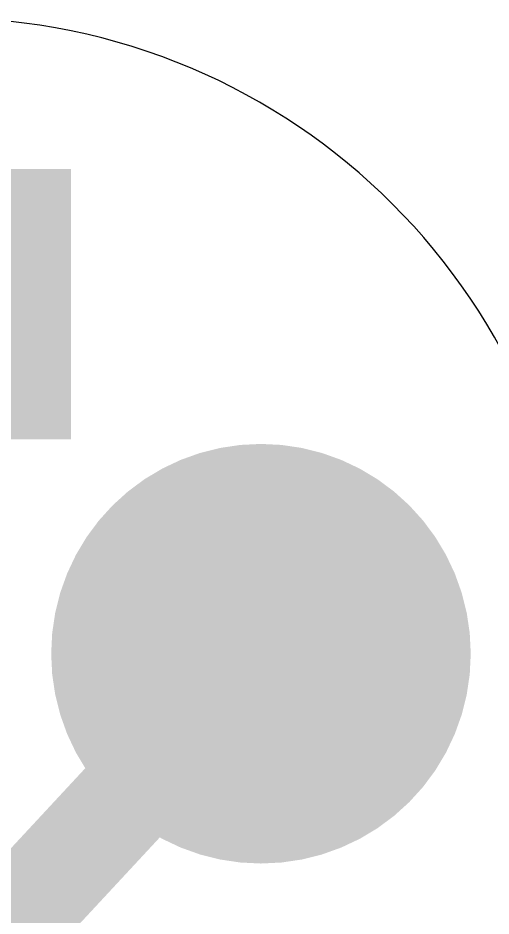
# Model space of a CAD drawing. Extents: x -10.6 to 8.8, y -6.8 to 5.1.
# Drawn here: x 4.109 to 5.999, y 1.492 to 5.08 of the extents above; entities that cross this region are included whole.
import ezdxf

# ---------------------------------------------------------------- set-up
doc = ezdxf.new("R2010")
doc.units = 0
for name, color, linetype in [('1', 12, 'CONTINUOUS'), ('16', 132, 'CONTINUOUS'), ('17', 110, 'CONTINUOUS'), ('20', 53, 'CONTINUOUS'), ('51', 253, 'CONTINUOUS')]:
    doc.layers.add(name, color=color, linetype=linetype)

# ---------------------------------------------------------------- blocks, each defined once
blk = doc.blocks.new('RECT')
blk.add_solid([(-0.5, -0.5), (0.5, -0.5), (-0.5, 0.5), (0.5, 0.5)])
blk = doc.blocks.new('ROUNDP')
at = {"const_width": 0.5}
blk.add_lwpolyline([(0, -0.25, 1), (0, 0.25, 1), (0, -0.25)], format="xyb", dxfattribs=at)

msp = doc.modelspace()

# ---------------------------------------------------------------- linework, layer by layer
at = {"layer": '16', "const_width": 0.4064}
msp.add_lwpolyline([(5.08, 2.54), (3.429, 0.762)], dxfattribs=at)
at = {"layer": '16', "const_width": 0.2032}
msp.add_lwpolyline([(5.1545, 2.4709, 1), (5.0055, 2.6091)], format="xyb", dxfattribs=at)
at = {"layer": '20'}
msp.add_arc((3.81, 2.54), 2.54, 0, 90, dxfattribs=at)

# ---------------------------------------------------------------- block references
at = {"layer": '1', "xscale": 1.05, "yscale": 1.08}
msp.add_blockref('RECT', (3.796, 3.937), dxfattribs=at)
at = {"layer": '17', "xscale": 1.6764, "yscale": 1.6764}
msp.add_blockref('ROUNDP', (5.08, 2.54), dxfattribs=at)
msp.add_blockref('ROUNDP', (5.08, 2.54), dxfattribs=at)
at = {"layer": '51', "xscale": 0.508, "yscale": 0.508, "rotation": 270}
msp.add_blockref('RECT', (5.08, 2.54), dxfattribs=at)

doc.saveas('drawing.dxf')
